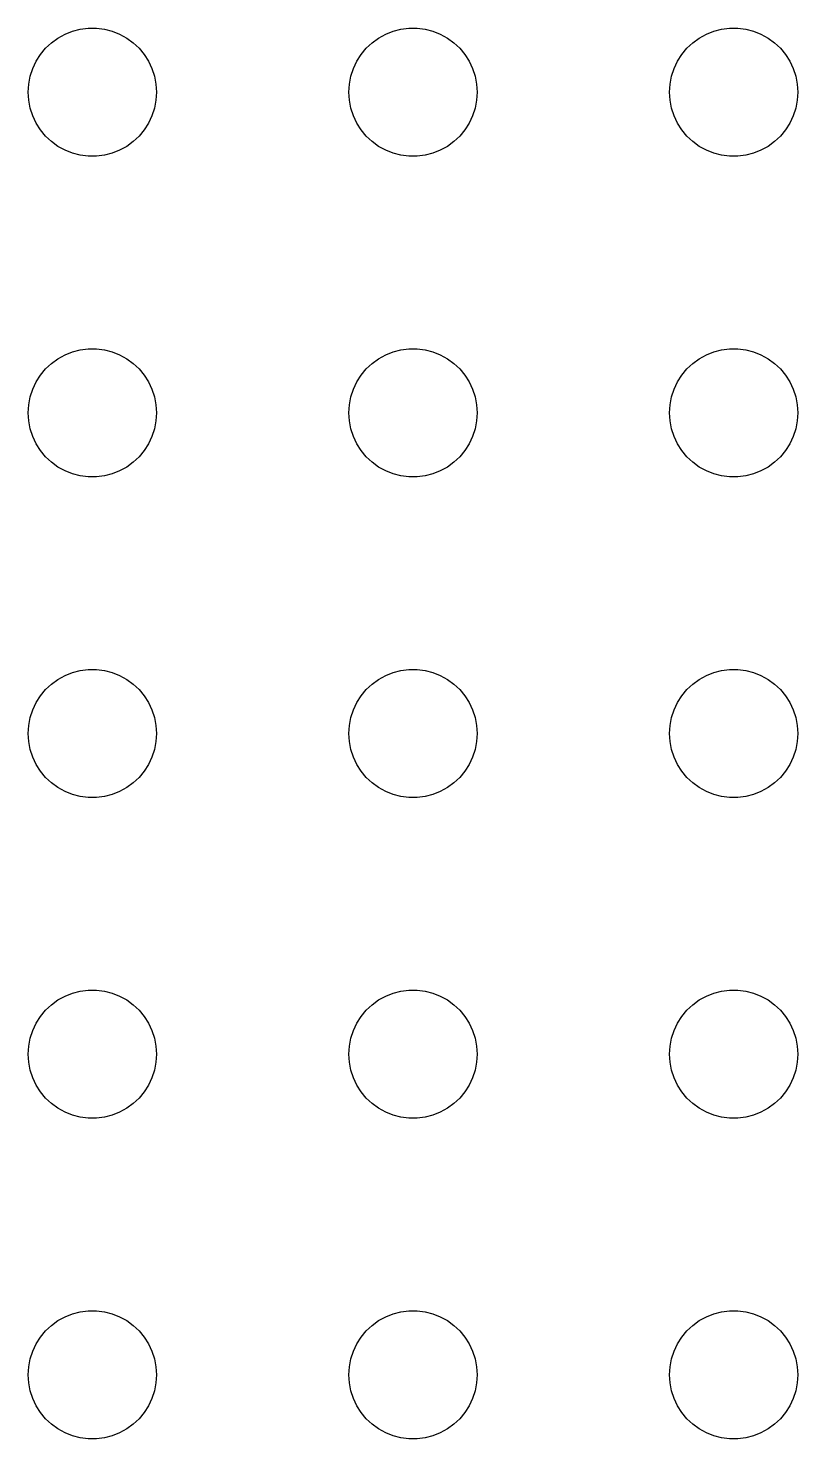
# Model space of a CAD drawing. Header units: metres. Extents: x -150 to 150, y -149 to 149.
# Drawn here: x -61.5 to -43.5, y 36 to 69 of the extents above; entities that cross this region are included whole.
import ezdxf

# ---------------------------------------------------------------- set-up
doc = ezdxf.new("R2010")
doc.units = ezdxf.units.M

msp = doc.modelspace()

# ---------------------------------------------------------------- linework, layer by layer
for p, q in [((-60.4635, 68.9266), (-60.2811, 68.9734)), ((-60.2811, 68.9734), (-60.0942, 68.997)), ((-60.0942, 68.997), (-59.9058, 68.997)), ((-59.9058, 68.997), (-59.7189, 68.9734)), ((-59.7189, 68.9734), (-59.5365, 68.9266)), ((-52.9635, 68.9266), (-52.7811, 68.9734)), ((-52.7811, 68.9734), (-52.5942, 68.997)), ((-52.5942, 68.997), (-52.4058, 68.997)), ((-52.4058, 68.997), (-52.2189, 68.9734)), ((-52.2189, 68.9734), (-52.0365, 68.9266)), ((-45.4635, 68.9266), (-45.2811, 68.9734)), ((-45.2811, 68.9734), (-45.0942, 68.997)), ((-45.0942, 68.997), (-44.9058, 68.997)), ((-44.9058, 68.997), (-44.7189, 68.9734)), ((-44.7189, 68.9734), (-44.5365, 68.9266)), ((-61.0934, 68.5268), (-60.9561, 68.6558)), ((-60.9561, 68.6558), (-60.8037, 68.7665)), ((-60.8037, 68.7665), (-60.6387, 68.8572)), ((-60.6387, 68.8572), (-60.4635, 68.9266)), ((-59.5365, 68.9266), (-59.3613, 68.8572)), ((-59.3613, 68.8572), (-59.1963, 68.7665)), ((-59.1963, 68.7665), (-59.0439, 68.6558)), ((-59.0439, 68.6558), (-58.9065, 68.5268)), ((-53.5934, 68.5268), (-53.4561, 68.6558)), ((-53.4561, 68.6558), (-53.3037, 68.7665)), ((-53.3037, 68.7665), (-53.1387, 68.8572)), ((-53.1387, 68.8572), (-52.9635, 68.9266)), ((-52.0365, 68.9266), (-51.8613, 68.8572)), ((-51.8613, 68.8572), (-51.6963, 68.7665)), ((-51.6963, 68.7665), (-51.5439, 68.6558)), ((-51.5439, 68.6558), (-51.4065, 68.5268)), ((-46.0934, 68.5268), (-45.9561, 68.6558)), ((-45.9561, 68.6558), (-45.8037, 68.7665)), ((-45.8037, 68.7665), (-45.6387, 68.8572)), ((-45.6387, 68.8572), (-45.4635, 68.9266)), ((-44.5365, 68.9266), (-44.3613, 68.8572)), ((-44.3613, 68.8572), (-44.1963, 68.7665)), ((-44.1963, 68.7665), (-44.0439, 68.6558)), ((-44.0439, 68.6558), (-43.9065, 68.5268)), ((-61.3145, 68.2226), (-61.2135, 68.3817)), ((-61.2135, 68.3817), (-61.0934, 68.5268)), ((-58.9065, 68.5268), (-58.7865, 68.3817)), ((-58.7865, 68.3817), (-58.6855, 68.2226)), ((-53.8145, 68.2226), (-53.7135, 68.3817)), ((-53.7135, 68.3817), (-53.5934, 68.5268)), ((-51.4065, 68.5268), (-51.2865, 68.3817)), ((-51.2865, 68.3817), (-51.1855, 68.2226)), ((-46.3145, 68.2226), (-46.2135, 68.3817)), ((-46.2135, 68.3817), (-46.0934, 68.5268)), ((-43.9065, 68.5268), (-43.7865, 68.3817)), ((-43.7865, 68.3817), (-43.6855, 68.2226)), ((-61.4529, 67.873), (-61.3947, 68.0522)), ((-61.3947, 68.0522), (-61.3145, 68.2226)), ((-58.6855, 68.2226), (-58.6053, 68.0522)), ((-58.6053, 68.0522), (-58.5471, 67.873)), ((-53.9529, 67.873), (-53.8947, 68.0522)), ((-53.8947, 68.0522), (-53.8145, 68.2226)), ((-51.1855, 68.2226), (-51.1053, 68.0522)), ((-51.1053, 68.0522), (-51.0471, 67.873)), ((-46.4529, 67.873), (-46.3947, 68.0522)), ((-46.3947, 68.0522), (-46.3145, 68.2226)), ((-43.6855, 68.2226), (-43.6053, 68.0522)), ((-43.6053, 68.0522), (-43.5471, 67.873)), ((-61.5, 67.5), (-61.4882, 67.688)), ((-61.4882, 67.688), (-61.4529, 67.873)), ((-58.5471, 67.873), (-58.5118, 67.688)), ((-58.5118, 67.688), (-58.5, 67.5)), ((-54, 67.5), (-53.9882, 67.688)), ((-53.9882, 67.688), (-53.9529, 67.873)), ((-51.0471, 67.873), (-51.0118, 67.688)), ((-51.0118, 67.688), (-51, 67.5)), ((-46.5, 67.5), (-46.4882, 67.688)), ((-46.4882, 67.688), (-46.4529, 67.873)), ((-43.5471, 67.873), (-43.5118, 67.688)), ((-43.5118, 67.688), (-43.5, 67.5)), ((-61.4882, 67.312), (-61.5, 67.5)), ((-61.4529, 67.127), (-61.4882, 67.312)), ((-58.5118, 67.312), (-58.5471, 67.127)), ((-58.5, 67.5), (-58.5118, 67.312)), ((-53.9882, 67.312), (-54, 67.5)), ((-53.9529, 67.127), (-53.9882, 67.312)), ((-51.0118, 67.312), (-51.0471, 67.127)), ((-51, 67.5), (-51.0118, 67.312)), ((-46.4882, 67.312), (-46.5, 67.5)), ((-46.4529, 67.127), (-46.4882, 67.312)), ((-43.5118, 67.312), (-43.5471, 67.127)), ((-43.5, 67.5), (-43.5118, 67.312)), ((-61.3947, 66.9478), (-61.4529, 67.127)), ((-58.5471, 67.127), (-58.6053, 66.9478)), ((-53.8947, 66.9478), (-53.9529, 67.127)), ((-51.0471, 67.127), (-51.1053, 66.9478)), ((-46.3947, 66.9478), (-46.4529, 67.127)), ((-43.5471, 67.127), (-43.6053, 66.9478)), ((-61.3145, 66.7774), (-61.3947, 66.9478)), ((-61.2135, 66.6183), (-61.3145, 66.7774)), ((-58.6855, 66.7774), (-58.7865, 66.6183)), ((-58.6053, 66.9478), (-58.6855, 66.7774)), ((-53.8145, 66.7774), (-53.8947, 66.9478)), ((-53.7135, 66.6183), (-53.8145, 66.7774)), ((-51.1855, 66.7774), (-51.2865, 66.6183)), ((-51.1053, 66.9478), (-51.1855, 66.7774)), ((-46.3145, 66.7774), (-46.3947, 66.9478)), ((-46.2135, 66.6183), (-46.3145, 66.7774)), ((-43.6855, 66.7774), (-43.7865, 66.6183)), ((-43.6053, 66.9478), (-43.6855, 66.7774)), ((-61.0934, 66.4732), (-61.2135, 66.6183)), ((-60.9561, 66.3442), (-61.0934, 66.4732)), ((-60.8037, 66.2335), (-60.9561, 66.3442)), ((-59.0439, 66.3442), (-59.1963, 66.2335)), ((-58.9065, 66.4732), (-59.0439, 66.3442)), ((-58.7865, 66.6183), (-58.9065, 66.4732)), ((-53.5934, 66.4732), (-53.7135, 66.6183)), ((-53.4561, 66.3442), (-53.5934, 66.4732)), ((-53.3037, 66.2335), (-53.4561, 66.3442)), ((-51.5439, 66.3442), (-51.6963, 66.2335)), ((-51.4065, 66.4732), (-51.5439, 66.3442)), ((-51.2865, 66.6183), (-51.4065, 66.4732)), ((-46.0934, 66.4732), (-46.2135, 66.6183)), ((-45.9561, 66.3442), (-46.0934, 66.4732)), ((-45.8037, 66.2335), (-45.9561, 66.3442)), ((-44.0439, 66.3442), (-44.1963, 66.2335)), ((-43.9065, 66.4732), (-44.0439, 66.3442)), ((-43.7865, 66.6183), (-43.9065, 66.4732)), ((-60.6387, 66.1428), (-60.8037, 66.2335)), ((-60.4635, 66.0734), (-60.6387, 66.1428)), ((-60.2811, 66.0266), (-60.4635, 66.0734)), ((-60.0942, 66.003), (-60.2811, 66.0266)), ((-59.9058, 66.003), (-60.0942, 66.003)), ((-59.7189, 66.0266), (-59.9058, 66.003)), ((-59.5365, 66.0734), (-59.7189, 66.0266)), ((-59.3613, 66.1428), (-59.5365, 66.0734)), ((-59.1963, 66.2335), (-59.3613, 66.1428)), ((-53.1387, 66.1428), (-53.3037, 66.2335)), ((-52.9635, 66.0734), (-53.1387, 66.1428)), ((-52.7811, 66.0266), (-52.9635, 66.0734)), ((-52.5942, 66.003), (-52.7811, 66.0266)), ((-52.4058, 66.003), (-52.5942, 66.003)), ((-52.2189, 66.0266), (-52.4058, 66.003)), ((-52.0365, 66.0734), (-52.2189, 66.0266)), ((-51.8613, 66.1428), (-52.0365, 66.0734)), ((-51.6963, 66.2335), (-51.8613, 66.1428)), ((-45.6387, 66.1428), (-45.8037, 66.2335)), ((-45.4635, 66.0734), (-45.6387, 66.1428)), ((-45.2811, 66.0266), (-45.4635, 66.0734)), ((-45.0942, 66.003), (-45.2811, 66.0266)), ((-44.9058, 66.003), (-45.0942, 66.003)), ((-44.7189, 66.0266), (-44.9058, 66.003)), ((-44.5365, 66.0734), (-44.7189, 66.0266)), ((-44.3613, 66.1428), (-44.5365, 66.0734)), ((-44.1963, 66.2335), (-44.3613, 66.1428)), ((-60.6387, 61.3572), (-60.4635, 61.4266)), ((-60.4635, 61.4266), (-60.2811, 61.4734)), ((-60.2811, 61.4734), (-60.0942, 61.497)), ((-60.0942, 61.497), (-59.9058, 61.497)), ((-59.9058, 61.497), (-59.7189, 61.4734)), ((-59.7189, 61.4734), (-59.5365, 61.4266)), ((-59.5365, 61.4266), (-59.3613, 61.3572)), ((-53.1387, 61.3572), (-52.9635, 61.4266)), ((-52.9635, 61.4266), (-52.7811, 61.4734)), ((-52.7811, 61.4734), (-52.5942, 61.497)), ((-52.5942, 61.497), (-52.4058, 61.497)), ((-52.4058, 61.497), (-52.2189, 61.4734)), ((-52.2189, 61.4734), (-52.0365, 61.4266)), ((-52.0365, 61.4266), (-51.8613, 61.3572)), ((-45.6387, 61.3572), (-45.4635, 61.4266)), ((-45.4635, 61.4266), (-45.2811, 61.4734)), ((-45.2811, 61.4734), (-45.0942, 61.497)), ((-45.0942, 61.497), (-44.9058, 61.497)), ((-44.9058, 61.497), (-44.7189, 61.4734)), ((-44.7189, 61.4734), (-44.5365, 61.4266)), ((-44.5365, 61.4266), (-44.3613, 61.3572)), ((-61.0934, 61.0268), (-60.9561, 61.1558)), ((-60.9561, 61.1558), (-60.8037, 61.2665)), ((-60.8037, 61.2665), (-60.6387, 61.3572)), ((-59.3613, 61.3572), (-59.1963, 61.2665)), ((-59.1963, 61.2665), (-59.0439, 61.1558)), ((-59.0439, 61.1558), (-58.9065, 61.0268)), ((-53.5934, 61.0268), (-53.4561, 61.1558)), ((-53.4561, 61.1558), (-53.3037, 61.2665)), ((-53.3037, 61.2665), (-53.1387, 61.3572)), ((-51.8613, 61.3572), (-51.6963, 61.2665)), ((-51.6963, 61.2665), (-51.5439, 61.1558)), ((-51.5439, 61.1558), (-51.4065, 61.0268)), ((-46.0934, 61.0268), (-45.9561, 61.1558)), ((-45.9561, 61.1558), (-45.8037, 61.2665)), ((-45.8037, 61.2665), (-45.6387, 61.3572)), ((-44.3613, 61.3572), (-44.1963, 61.2665)), ((-44.1963, 61.2665), (-44.0439, 61.1558)), ((-44.0439, 61.1558), (-43.9065, 61.0268)), ((-61.3947, 60.5522), (-61.3145, 60.7226)), ((-61.3145, 60.7226), (-61.2135, 60.8817)), ((-61.2135, 60.8817), (-61.0934, 61.0268)), ((-58.9065, 61.0268), (-58.7865, 60.8817)), ((-58.7865, 60.8817), (-58.6855, 60.7226)), ((-58.6855, 60.7226), (-58.6053, 60.5522)), ((-53.8947, 60.5522), (-53.8145, 60.7226)), ((-53.8145, 60.7226), (-53.7135, 60.8817)), ((-53.7135, 60.8817), (-53.5934, 61.0268)), ((-51.4065, 61.0268), (-51.2865, 60.8817)), ((-51.2865, 60.8817), (-51.1855, 60.7226)), ((-51.1855, 60.7226), (-51.1053, 60.5522)), ((-46.3947, 60.5522), (-46.3145, 60.7226)), ((-46.3145, 60.7226), (-46.2135, 60.8817)), ((-46.2135, 60.8817), (-46.0934, 61.0268)), ((-43.9065, 61.0268), (-43.7865, 60.8817)), ((-43.7865, 60.8817), (-43.6855, 60.7226)), ((-43.6855, 60.7226), (-43.6053, 60.5522)), ((-61.4529, 60.373), (-61.3947, 60.5522)), ((-58.6053, 60.5522), (-58.5471, 60.373)), ((-53.9529, 60.373), (-53.8947, 60.5522)), ((-51.1053, 60.5522), (-51.0471, 60.373)), ((-46.4529, 60.373), (-46.3947, 60.5522)), ((-43.6053, 60.5522), (-43.5471, 60.373)), ((-61.5, 60), (-61.4882, 60.188)), ((-61.4882, 60.188), (-61.4529, 60.373)), ((-58.5471, 60.373), (-58.5118, 60.188)), ((-58.5118, 60.188), (-58.5, 60)), ((-54, 60), (-53.9882, 60.188)), ((-53.9882, 60.188), (-53.9529, 60.373)), ((-51.0471, 60.373), (-51.0118, 60.188)), ((-51.0118, 60.188), (-51, 60)), ((-46.5, 60), (-46.4882, 60.188)), ((-46.4882, 60.188), (-46.4529, 60.373)), ((-43.5471, 60.373), (-43.5118, 60.188)), ((-43.5118, 60.188), (-43.5, 60)), ((-61.4882, 59.812), (-61.5, 60)), ((-61.4529, 59.627), (-61.4882, 59.812)), ((-58.5118, 59.812), (-58.5471, 59.627)), ((-58.5, 60), (-58.5118, 59.812)), ((-53.9882, 59.812), (-54, 60)), ((-53.9529, 59.627), (-53.9882, 59.812)), ((-51.0118, 59.812), (-51.0471, 59.627)), ((-51, 60), (-51.0118, 59.812)), ((-46.4882, 59.812), (-46.5, 60)), ((-46.4529, 59.627), (-46.4882, 59.812)), ((-43.5118, 59.812), (-43.5471, 59.627)), ((-43.5, 60), (-43.5118, 59.812)), ((-61.3947, 59.4478), (-61.4529, 59.627)), ((-61.3145, 59.2774), (-61.3947, 59.4478)), ((-58.6053, 59.4478), (-58.6855, 59.2774)), ((-58.5471, 59.627), (-58.6053, 59.4478)), ((-53.8947, 59.4478), (-53.9529, 59.627)), ((-53.8145, 59.2774), (-53.8947, 59.4478)), ((-51.1053, 59.4478), (-51.1855, 59.2774)), ((-51.0471, 59.627), (-51.1053, 59.4478)), ((-46.3947, 59.4478), (-46.4529, 59.627)), ((-46.3145, 59.2774), (-46.3947, 59.4478)), ((-43.6053, 59.4478), (-43.6855, 59.2774)), ((-43.5471, 59.627), (-43.6053, 59.4478)), ((-61.2135, 59.1183), (-61.3145, 59.2774)), ((-61.0934, 58.9732), (-61.2135, 59.1183)), ((-58.7865, 59.1183), (-58.9065, 58.9732)), ((-58.6855, 59.2774), (-58.7865, 59.1183)), ((-53.7135, 59.1183), (-53.8145, 59.2774)), ((-53.5934, 58.9732), (-53.7135, 59.1183)), ((-51.2865, 59.1183), (-51.4065, 58.9732)), ((-51.1855, 59.2774), (-51.2865, 59.1183)), ((-46.2135, 59.1183), (-46.3145, 59.2774)), ((-46.0934, 58.9732), (-46.2135, 59.1183)), ((-43.7865, 59.1183), (-43.9065, 58.9732)), ((-43.6855, 59.2774), (-43.7865, 59.1183)), ((-60.9561, 58.8442), (-61.0934, 58.9732)), ((-60.8037, 58.7335), (-60.9561, 58.8442)), ((-60.6387, 58.6428), (-60.8037, 58.7335)), ((-59.1963, 58.7335), (-59.3613, 58.6428)), ((-59.0439, 58.8442), (-59.1963, 58.7335)), ((-58.9065, 58.9732), (-59.0439, 58.8442)), ((-53.4561, 58.8442), (-53.5934, 58.9732)), ((-53.3037, 58.7335), (-53.4561, 58.8442)), ((-53.1387, 58.6428), (-53.3037, 58.7335)), ((-51.6963, 58.7335), (-51.8613, 58.6428)), ((-51.5439, 58.8442), (-51.6963, 58.7335)), ((-51.4065, 58.9732), (-51.5439, 58.8442)), ((-45.9561, 58.8442), (-46.0934, 58.9732)), ((-45.8037, 58.7335), (-45.9561, 58.8442)), ((-45.6387, 58.6428), (-45.8037, 58.7335)), ((-44.1963, 58.7335), (-44.3613, 58.6428)), ((-44.0439, 58.8442), (-44.1963, 58.7335)), ((-43.9065, 58.9732), (-44.0439, 58.8442)), ((-60.4635, 58.5734), (-60.6387, 58.6428)), ((-60.2811, 58.5266), (-60.4635, 58.5734)), ((-60.0942, 58.503), (-60.2811, 58.5266)), ((-59.9058, 58.503), (-60.0942, 58.503)), ((-59.7189, 58.5266), (-59.9058, 58.503)), ((-59.5365, 58.5734), (-59.7189, 58.5266)), ((-59.3613, 58.6428), (-59.5365, 58.5734)), ((-52.9635, 58.5734), (-53.1387, 58.6428)), ((-52.7811, 58.5266), (-52.9635, 58.5734)), ((-52.5942, 58.503), (-52.7811, 58.5266)), ((-52.4058, 58.503), (-52.5942, 58.503)), ((-52.2189, 58.5266), (-52.4058, 58.503)), ((-52.0365, 58.5734), (-52.2189, 58.5266)), ((-51.8613, 58.6428), (-52.0365, 58.5734)), ((-45.4635, 58.5734), (-45.6387, 58.6428)), ((-45.2811, 58.5266), (-45.4635, 58.5734)), ((-45.0942, 58.503), (-45.2811, 58.5266)), ((-44.9058, 58.503), (-45.0942, 58.503)), ((-44.7189, 58.5266), (-44.9058, 58.503)), ((-44.5365, 58.5734), (-44.7189, 58.5266)), ((-44.3613, 58.6428), (-44.5365, 58.5734)), ((-60.8037, 53.7665), (-60.6387, 53.8572)), ((-60.6387, 53.8572), (-60.4635, 53.9266)), ((-60.4635, 53.9266), (-60.2811, 53.9734)), ((-60.2811, 53.9734), (-60.0942, 53.997)), ((-60.0942, 53.997), (-59.9058, 53.997)), ((-59.9058, 53.997), (-59.7189, 53.9734)), ((-59.7189, 53.9734), (-59.5365, 53.9266)), ((-59.5365, 53.9266), (-59.3613, 53.8572)), ((-59.3613, 53.8572), (-59.1963, 53.7665)), ((-53.3037, 53.7665), (-53.1387, 53.8572)), ((-53.1387, 53.8572), (-52.9635, 53.9266)), ((-52.9635, 53.9266), (-52.7811, 53.9734)), ((-52.7811, 53.9734), (-52.5942, 53.997)), ((-52.5942, 53.997), (-52.4058, 53.997)), ((-52.4058, 53.997), (-52.2189, 53.9734)), ((-52.2189, 53.9734), (-52.0365, 53.9266)), ((-52.0365, 53.9266), (-51.8613, 53.8572)), ((-51.8613, 53.8572), (-51.6963, 53.7665)), ((-45.8037, 53.7665), (-45.6387, 53.8572)), ((-45.6387, 53.8572), (-45.4635, 53.9266)), ((-45.4635, 53.9266), (-45.2811, 53.9734)), ((-45.2811, 53.9734), (-45.0942, 53.997)), ((-45.0942, 53.997), (-44.9058, 53.997)), ((-44.9058, 53.997), (-44.7189, 53.9734)), ((-44.7189, 53.9734), (-44.5365, 53.9266)), ((-44.5365, 53.9266), (-44.3613, 53.8572)), ((-44.3613, 53.8572), (-44.1963, 53.7665)), ((-61.2135, 53.3817), (-61.0934, 53.5268)), ((-61.0934, 53.5268), (-60.9561, 53.6558)), ((-60.9561, 53.6558), (-60.8037, 53.7665)), ((-59.1963, 53.7665), (-59.0439, 53.6558)), ((-59.0439, 53.6558), (-58.9065, 53.5268)), ((-58.9065, 53.5268), (-58.7865, 53.3817)), ((-53.7135, 53.3817), (-53.5934, 53.5268)), ((-53.5934, 53.5268), (-53.4561, 53.6558)), ((-53.4561, 53.6558), (-53.3037, 53.7665)), ((-51.6963, 53.7665), (-51.5439, 53.6558)), ((-51.5439, 53.6558), (-51.4065, 53.5268)), ((-51.4065, 53.5268), (-51.2865, 53.3817)), ((-46.2135, 53.3817), (-46.0934, 53.5268)), ((-46.0934, 53.5268), (-45.9561, 53.6558)), ((-45.9561, 53.6558), (-45.8037, 53.7665)), ((-44.1963, 53.7665), (-44.0439, 53.6558)), ((-44.0439, 53.6558), (-43.9065, 53.5268)), ((-43.9065, 53.5268), (-43.7865, 53.3817)), ((-61.3947, 53.0522), (-61.3145, 53.2226)), ((-61.3145, 53.2226), (-61.2135, 53.3817)), ((-58.7865, 53.3817), (-58.6855, 53.2226)), ((-58.6855, 53.2226), (-58.6053, 53.0522)), ((-53.8947, 53.0522), (-53.8145, 53.2226)), ((-53.8145, 53.2226), (-53.7135, 53.3817)), ((-51.2865, 53.3817), (-51.1855, 53.2226)), ((-51.1855, 53.2226), (-51.1053, 53.0522)), ((-46.3947, 53.0522), (-46.3145, 53.2226)), ((-46.3145, 53.2226), (-46.2135, 53.3817)), ((-43.7865, 53.3817), (-43.6855, 53.2226)), ((-43.6855, 53.2226), (-43.6053, 53.0522)), ((-61.4882, 52.688), (-61.4529, 52.873)), ((-61.4529, 52.873), (-61.3947, 53.0522)), ((-58.6053, 53.0522), (-58.5471, 52.873)), ((-58.5471, 52.873), (-58.5118, 52.688)), ((-53.9882, 52.688), (-53.9529, 52.873)), ((-53.9529, 52.873), (-53.8947, 53.0522)), ((-51.1053, 53.0522), (-51.0471, 52.873)), ((-51.0471, 52.873), (-51.0118, 52.688)), ((-46.4882, 52.688), (-46.4529, 52.873)), ((-46.4529, 52.873), (-46.3947, 53.0522)), ((-43.6053, 53.0522), (-43.5471, 52.873)), ((-43.5471, 52.873), (-43.5118, 52.688)), ((-61.5, 52.5), (-61.4882, 52.688)), ((-61.4882, 52.312), (-61.5, 52.5)), ((-58.5118, 52.688), (-58.5, 52.5)), ((-58.5, 52.5), (-58.5118, 52.312)), ((-54, 52.5), (-53.9882, 52.688)), ((-53.9882, 52.312), (-54, 52.5)), ((-51.0118, 52.688), (-51, 52.5)), ((-51, 52.5), (-51.0118, 52.312)), ((-46.5, 52.5), (-46.4882, 52.688)), ((-46.4882, 52.312), (-46.5, 52.5)), ((-43.5118, 52.688), (-43.5, 52.5)), ((-43.5, 52.5), (-43.5118, 52.312)), ((-61.4529, 52.127), (-61.4882, 52.312)), ((-58.5118, 52.312), (-58.5471, 52.127)), ((-53.9529, 52.127), (-53.9882, 52.312)), ((-51.0118, 52.312), (-51.0471, 52.127)), ((-46.4529, 52.127), (-46.4882, 52.312)), ((-43.5118, 52.312), (-43.5471, 52.127)), ((-61.3947, 51.9478), (-61.4529, 52.127)), ((-61.3145, 51.7774), (-61.3947, 51.9478)), ((-58.6053, 51.9478), (-58.6855, 51.7774)), ((-58.5471, 52.127), (-58.6053, 51.9478)), ((-53.8947, 51.9478), (-53.9529, 52.127)), ((-53.8145, 51.7774), (-53.8947, 51.9478)), ((-51.1053, 51.9478), (-51.1855, 51.7774)), ((-51.0471, 52.127), (-51.1053, 51.9478)), ((-46.3947, 51.9478), (-46.4529, 52.127)), ((-46.3145, 51.7774), (-46.3947, 51.9478)), ((-43.6053, 51.9478), (-43.6855, 51.7774)), ((-43.5471, 52.127), (-43.6053, 51.9478)), ((-61.2135, 51.6183), (-61.3145, 51.7774)), ((-61.0934, 51.4732), (-61.2135, 51.6183)), ((-60.9561, 51.3442), (-61.0934, 51.4732)), ((-58.9065, 51.4732), (-59.0439, 51.3442)), ((-58.7865, 51.6183), (-58.9065, 51.4732)), ((-58.6855, 51.7774), (-58.7865, 51.6183)), ((-53.7135, 51.6183), (-53.8145, 51.7774)), ((-53.5934, 51.4732), (-53.7135, 51.6183)), ((-53.4561, 51.3442), (-53.5934, 51.4732)), ((-51.4065, 51.4732), (-51.5439, 51.3442)), ((-51.2865, 51.6183), (-51.4065, 51.4732)), ((-51.1855, 51.7774), (-51.2865, 51.6183)), ((-46.2135, 51.6183), (-46.3145, 51.7774)), ((-46.0934, 51.4732), (-46.2135, 51.6183)), ((-45.9561, 51.3442), (-46.0934, 51.4732)), ((-43.9065, 51.4732), (-44.0439, 51.3442)), ((-43.7865, 51.6183), (-43.9065, 51.4732)), ((-43.6855, 51.7774), (-43.7865, 51.6183)), ((-60.8037, 51.2335), (-60.9561, 51.3442)), ((-60.6387, 51.1428), (-60.8037, 51.2335)), ((-60.4635, 51.0734), (-60.6387, 51.1428)), ((-59.3613, 51.1428), (-59.5365, 51.0734)), ((-59.1963, 51.2335), (-59.3613, 51.1428)), ((-59.0439, 51.3442), (-59.1963, 51.2335)), ((-53.3037, 51.2335), (-53.4561, 51.3442)), ((-53.1387, 51.1428), (-53.3037, 51.2335)), ((-52.9635, 51.0734), (-53.1387, 51.1428)), ((-51.8613, 51.1428), (-52.0365, 51.0734)), ((-51.6963, 51.2335), (-51.8613, 51.1428)), ((-51.5439, 51.3442), (-51.6963, 51.2335)), ((-45.8037, 51.2335), (-45.9561, 51.3442)), ((-45.6387, 51.1428), (-45.8037, 51.2335)), ((-45.4635, 51.0734), (-45.6387, 51.1428)), ((-44.3613, 51.1428), (-44.5365, 51.0734)), ((-44.1963, 51.2335), (-44.3613, 51.1428)), ((-44.0439, 51.3442), (-44.1963, 51.2335)), ((-60.2811, 51.0266), (-60.4635, 51.0734)), ((-60.0942, 51.003), (-60.2811, 51.0266)), ((-59.9058, 51.003), (-60.0942, 51.003)), ((-59.7189, 51.0266), (-59.9058, 51.003)), ((-59.5365, 51.0734), (-59.7189, 51.0266)), ((-52.7811, 51.0266), (-52.9635, 51.0734)), ((-52.5942, 51.003), (-52.7811, 51.0266)), ((-52.4058, 51.003), (-52.5942, 51.003)), ((-52.2189, 51.0266), (-52.4058, 51.003)), ((-52.0365, 51.0734), (-52.2189, 51.0266)), ((-45.2811, 51.0266), (-45.4635, 51.0734)), ((-45.0942, 51.003), (-45.2811, 51.0266)), ((-44.9058, 51.003), (-45.0942, 51.003)), ((-44.7189, 51.0266), (-44.9058, 51.003)), ((-44.5365, 51.0734), (-44.7189, 51.0266)), ((-60.9561, 46.1558), (-60.8037, 46.2665)), ((-60.8037, 46.2665), (-60.6387, 46.3572)), ((-60.6387, 46.3572), (-60.4635, 46.4266)), ((-60.4635, 46.4266), (-60.2811, 46.4734)), ((-60.2811, 46.4734), (-60.0942, 46.497)), ((-60.0942, 46.497), (-59.9058, 46.497)), ((-59.9058, 46.497), (-59.7189, 46.4734)), ((-59.7189, 46.4734), (-59.5365, 46.4266)), ((-59.5365, 46.4266), (-59.3613, 46.3572)), ((-59.3613, 46.3572), (-59.1963, 46.2665)), ((-59.1963, 46.2665), (-59.0439, 46.1558)), ((-53.4561, 46.1558), (-53.3037, 46.2665)), ((-53.3037, 46.2665), (-53.1387, 46.3572)), ((-53.1387, 46.3572), (-52.9635, 46.4266)), ((-52.9635, 46.4266), (-52.7811, 46.4734)), ((-52.7811, 46.4734), (-52.5942, 46.497)), ((-52.5942, 46.497), (-52.4058, 46.497)), ((-52.4058, 46.497), (-52.2189, 46.4734)), ((-52.2189, 46.4734), (-52.0365, 46.4266)), ((-52.0365, 46.4266), (-51.8613, 46.3572)), ((-51.8613, 46.3572), (-51.6963, 46.2665)), ((-51.6963, 46.2665), (-51.5439, 46.1558)), ((-45.9561, 46.1558), (-45.8037, 46.2665)), ((-45.8037, 46.2665), (-45.6387, 46.3572)), ((-45.6387, 46.3572), (-45.4635, 46.4266)), ((-45.4635, 46.4266), (-45.2811, 46.4734)), ((-45.2811, 46.4734), (-45.0942, 46.497)), ((-45.0942, 46.497), (-44.9058, 46.497)), ((-44.9058, 46.497), (-44.7189, 46.4734)), ((-44.7189, 46.4734), (-44.5365, 46.4266)), ((-44.5365, 46.4266), (-44.3613, 46.3572)), ((-44.3613, 46.3572), (-44.1963, 46.2665)), ((-44.1963, 46.2665), (-44.0439, 46.1558)), ((-61.3145, 45.7226), (-61.2135, 45.8817)), ((-61.2135, 45.8817), (-61.0934, 46.0268)), ((-61.0934, 46.0268), (-60.9561, 46.1558)), ((-59.0439, 46.1558), (-58.9065, 46.0268)), ((-58.9065, 46.0268), (-58.7865, 45.8817)), ((-58.7865, 45.8817), (-58.6855, 45.7226)), ((-53.8145, 45.7226), (-53.7135, 45.8817)), ((-53.7135, 45.8817), (-53.5934, 46.0268)), ((-53.5934, 46.0268), (-53.4561, 46.1558)), ((-51.5439, 46.1558), (-51.4065, 46.0268)), ((-51.4065, 46.0268), (-51.2865, 45.8817)), ((-51.2865, 45.8817), (-51.1855, 45.7226)), ((-46.3145, 45.7226), (-46.2135, 45.8817)), ((-46.2135, 45.8817), (-46.0934, 46.0268)), ((-46.0934, 46.0268), (-45.9561, 46.1558)), ((-44.0439, 46.1558), (-43.9065, 46.0268)), ((-43.9065, 46.0268), (-43.7865, 45.8817)), ((-43.7865, 45.8817), (-43.6855, 45.7226)), ((-61.4529, 45.373), (-61.3947, 45.5522)), ((-61.3947, 45.5522), (-61.3145, 45.7226)), ((-58.6855, 45.7226), (-58.6053, 45.5522)), ((-58.6053, 45.5522), (-58.5471, 45.373)), ((-53.9529, 45.373), (-53.8947, 45.5522)), ((-53.8947, 45.5522), (-53.8145, 45.7226)), ((-51.1855, 45.7226), (-51.1053, 45.5522)), ((-51.1053, 45.5522), (-51.0471, 45.373)), ((-46.4529, 45.373), (-46.3947, 45.5522)), ((-46.3947, 45.5522), (-46.3145, 45.7226)), ((-43.6855, 45.7226), (-43.6053, 45.5522)), ((-43.6053, 45.5522), (-43.5471, 45.373)), ((-61.4882, 45.188), (-61.4529, 45.373)), ((-58.5471, 45.373), (-58.5118, 45.188)), ((-53.9882, 45.188), (-53.9529, 45.373)), ((-51.0471, 45.373), (-51.0118, 45.188)), ((-46.4882, 45.188), (-46.4529, 45.373)), ((-43.5471, 45.373), (-43.5118, 45.188)), ((-61.5, 45), (-61.4882, 45.188)), ((-61.4882, 44.812), (-61.5, 45)), ((-58.5118, 45.188), (-58.5, 45)), ((-58.5, 45), (-58.5118, 44.812)), ((-54, 45), (-53.9882, 45.188)), ((-53.9882, 44.812), (-54, 45)), ((-51.0118, 45.188), (-51, 45)), ((-51, 45), (-51.0118, 44.812)), ((-46.5, 45), (-46.4882, 45.188)), ((-46.4882, 44.812), (-46.5, 45)), ((-43.5118, 45.188), (-43.5, 45)), ((-43.5, 45), (-43.5118, 44.812)), ((-61.4529, 44.627), (-61.4882, 44.812)), ((-61.3947, 44.4478), (-61.4529, 44.627)), ((-58.5471, 44.627), (-58.6053, 44.4478)), ((-58.5118, 44.812), (-58.5471, 44.627)), ((-53.9529, 44.627), (-53.9882, 44.812)), ((-53.8947, 44.4478), (-53.9529, 44.627)), ((-51.0471, 44.627), (-51.1053, 44.4478)), ((-51.0118, 44.812), (-51.0471, 44.627)), ((-46.4529, 44.627), (-46.4882, 44.812)), ((-46.3947, 44.4478), (-46.4529, 44.627)), ((-43.5471, 44.627), (-43.6053, 44.4478)), ((-43.5118, 44.812), (-43.5471, 44.627)), ((-61.3145, 44.2774), (-61.3947, 44.4478)), ((-61.2135, 44.1183), (-61.3145, 44.2774)), ((-58.6855, 44.2774), (-58.7865, 44.1183)), ((-58.6053, 44.4478), (-58.6855, 44.2774)), ((-53.8145, 44.2774), (-53.8947, 44.4478)), ((-53.7135, 44.1183), (-53.8145, 44.2774)), ((-51.1855, 44.2774), (-51.2865, 44.1183)), ((-51.1053, 44.4478), (-51.1855, 44.2774)), ((-46.3145, 44.2774), (-46.3947, 44.4478)), ((-46.2135, 44.1183), (-46.3145, 44.2774)), ((-43.6855, 44.2774), (-43.7865, 44.1183)), ((-43.6053, 44.4478), (-43.6855, 44.2774)), ((-61.0934, 43.9732), (-61.2135, 44.1183)), ((-60.9561, 43.8442), (-61.0934, 43.9732)), ((-58.9065, 43.9732), (-59.0439, 43.8442)), ((-58.7865, 44.1183), (-58.9065, 43.9732)), ((-53.5934, 43.9732), (-53.7135, 44.1183)), ((-53.4561, 43.8442), (-53.5934, 43.9732)), ((-51.4065, 43.9732), (-51.5439, 43.8442)), ((-51.2865, 44.1183), (-51.4065, 43.9732)), ((-46.0934, 43.9732), (-46.2135, 44.1183)), ((-45.9561, 43.8442), (-46.0934, 43.9732)), ((-43.9065, 43.9732), (-44.0439, 43.8442)), ((-43.7865, 44.1183), (-43.9065, 43.9732)), ((-60.8037, 43.7335), (-60.9561, 43.8442)), ((-60.6387, 43.6428), (-60.8037, 43.7335)), ((-60.4635, 43.5734), (-60.6387, 43.6428)), ((-60.2811, 43.5266), (-60.4635, 43.5734)), ((-59.5365, 43.5734), (-59.7189, 43.5266)), ((-59.3613, 43.6428), (-59.5365, 43.5734)), ((-59.1963, 43.7335), (-59.3613, 43.6428)), ((-59.0439, 43.8442), (-59.1963, 43.7335)), ((-53.3037, 43.7335), (-53.4561, 43.8442)), ((-53.1387, 43.6428), (-53.3037, 43.7335)), ((-52.9635, 43.5734), (-53.1387, 43.6428)), ((-52.7811, 43.5266), (-52.9635, 43.5734)), ((-52.0365, 43.5734), (-52.2189, 43.5266)), ((-51.8613, 43.6428), (-52.0365, 43.5734)), ((-51.6963, 43.7335), (-51.8613, 43.6428)), ((-51.5439, 43.8442), (-51.6963, 43.7335)), ((-45.8037, 43.7335), (-45.9561, 43.8442)), ((-45.6387, 43.6428), (-45.8037, 43.7335)), ((-45.4635, 43.5734), (-45.6387, 43.6428)), ((-45.2811, 43.5266), (-45.4635, 43.5734)), ((-44.5365, 43.5734), (-44.7189, 43.5266)), ((-44.3613, 43.6428), (-44.5365, 43.5734)), ((-44.1963, 43.7335), (-44.3613, 43.6428)), ((-44.0439, 43.8442), (-44.1963, 43.7335)), ((-60.0942, 43.503), (-60.2811, 43.5266)), ((-59.9058, 43.503), (-60.0942, 43.503)), ((-59.7189, 43.5266), (-59.9058, 43.503)), ((-52.5942, 43.503), (-52.7811, 43.5266)), ((-52.4058, 43.503), (-52.5942, 43.503)), ((-52.2189, 43.5266), (-52.4058, 43.503)), ((-45.0942, 43.503), (-45.2811, 43.5266)), ((-44.9058, 43.503), (-45.0942, 43.503)), ((-44.7189, 43.5266), (-44.9058, 43.503)), ((-60.4635, 38.9266), (-60.2811, 38.9734)), ((-60.2811, 38.9734), (-60.0942, 38.997)), ((-60.0942, 38.997), (-59.9058, 38.997)), ((-59.9058, 38.997), (-59.7189, 38.9734)), ((-59.7189, 38.9734), (-59.5365, 38.9266)), ((-52.9635, 38.9266), (-52.7811, 38.9734)), ((-52.7811, 38.9734), (-52.5942, 38.997)), ((-52.5942, 38.997), (-52.4058, 38.997)), ((-52.4058, 38.997), (-52.2189, 38.9734)), ((-52.2189, 38.9734), (-52.0365, 38.9266)), ((-45.4635, 38.9266), (-45.2811, 38.9734)), ((-45.2811, 38.9734), (-45.0942, 38.997)), ((-45.0942, 38.997), (-44.9058, 38.997)), ((-44.9058, 38.997), (-44.7189, 38.9734)), ((-44.7189, 38.9734), (-44.5365, 38.9266)), ((-61.0934, 38.5268), (-60.9561, 38.6558)), ((-60.9561, 38.6558), (-60.8037, 38.7665)), ((-60.8037, 38.7665), (-60.6387, 38.8572)), ((-60.6387, 38.8572), (-60.4635, 38.9266)), ((-59.5365, 38.9266), (-59.3613, 38.8572)), ((-59.3613, 38.8572), (-59.1963, 38.7665)), ((-59.1963, 38.7665), (-59.0439, 38.6558)), ((-59.0439, 38.6558), (-58.9065, 38.5268)), ((-53.5934, 38.5268), (-53.4561, 38.6558)), ((-53.4561, 38.6558), (-53.3037, 38.7665)), ((-53.3037, 38.7665), (-53.1387, 38.8572)), ((-53.1387, 38.8572), (-52.9635, 38.9266)), ((-52.0365, 38.9266), (-51.8613, 38.8572)), ((-51.8613, 38.8572), (-51.6963, 38.7665)), ((-51.6963, 38.7665), (-51.5439, 38.6558)), ((-51.5439, 38.6558), (-51.4065, 38.5268)), ((-46.0934, 38.5268), (-45.9561, 38.6558)), ((-45.9561, 38.6558), (-45.8037, 38.7665)), ((-45.8037, 38.7665), (-45.6387, 38.8572)), ((-45.6387, 38.8572), (-45.4635, 38.9266)), ((-44.5365, 38.9266), (-44.3613, 38.8572)), ((-44.3613, 38.8572), (-44.1963, 38.7665)), ((-44.1963, 38.7665), (-44.0439, 38.6558)), ((-44.0439, 38.6558), (-43.9065, 38.5268)), ((-61.3145, 38.2226), (-61.2135, 38.3817)), ((-61.2135, 38.3817), (-61.0934, 38.5268)), ((-58.9065, 38.5268), (-58.7865, 38.3817)), ((-58.7865, 38.3817), (-58.6855, 38.2226)), ((-53.8145, 38.2226), (-53.7135, 38.3817)), ((-53.7135, 38.3817), (-53.5934, 38.5268)), ((-51.4065, 38.5268), (-51.2865, 38.3817)), ((-51.2865, 38.3817), (-51.1855, 38.2226)), ((-46.3145, 38.2226), (-46.2135, 38.3817)), ((-46.2135, 38.3817), (-46.0934, 38.5268)), ((-43.9065, 38.5268), (-43.7865, 38.3817)), ((-43.7865, 38.3817), (-43.6855, 38.2226)), ((-61.4529, 37.873), (-61.3947, 38.0522)), ((-61.3947, 38.0522), (-61.3145, 38.2226)), ((-58.6855, 38.2226), (-58.6053, 38.0522)), ((-58.6053, 38.0522), (-58.5471, 37.873)), ((-53.9529, 37.873), (-53.8947, 38.0522)), ((-53.8947, 38.0522), (-53.8145, 38.2226)), ((-51.1855, 38.2226), (-51.1053, 38.0522)), ((-51.1053, 38.0522), (-51.0471, 37.873)), ((-46.4529, 37.873), (-46.3947, 38.0522)), ((-46.3947, 38.0522), (-46.3145, 38.2226)), ((-43.6855, 38.2226), (-43.6053, 38.0522)), ((-43.6053, 38.0522), (-43.5471, 37.873)), ((-61.5, 37.5), (-61.4882, 37.688)), ((-61.4882, 37.688), (-61.4529, 37.873)), ((-58.5471, 37.873), (-58.5118, 37.688)), ((-58.5118, 37.688), (-58.5, 37.5)), ((-54, 37.5), (-53.9882, 37.688)), ((-53.9882, 37.688), (-53.9529, 37.873)), ((-51.0471, 37.873), (-51.0118, 37.688)), ((-51.0118, 37.688), (-51, 37.5)), ((-46.5, 37.5), (-46.4882, 37.688)), ((-46.4882, 37.688), (-46.4529, 37.873)), ((-43.5471, 37.873), (-43.5118, 37.688)), ((-43.5118, 37.688), (-43.5, 37.5)), ((-61.4882, 37.312), (-61.5, 37.5)), ((-61.4529, 37.127), (-61.4882, 37.312)), ((-58.5118, 37.312), (-58.5471, 37.127)), ((-58.5, 37.5), (-58.5118, 37.312)), ((-53.9882, 37.312), (-54, 37.5)), ((-53.9529, 37.127), (-53.9882, 37.312)), ((-51.0118, 37.312), (-51.0471, 37.127)), ((-51, 37.5), (-51.0118, 37.312)), ((-46.4882, 37.312), (-46.5, 37.5)), ((-46.4529, 37.127), (-46.4882, 37.312)), ((-43.5118, 37.312), (-43.5471, 37.127)), ((-43.5, 37.5), (-43.5118, 37.312)), ((-61.3947, 36.9478), (-61.4529, 37.127)), ((-58.5471, 37.127), (-58.6053, 36.9478)), ((-53.8947, 36.9478), (-53.9529, 37.127)), ((-51.0471, 37.127), (-51.1053, 36.9478)), ((-46.3947, 36.9478), (-46.4529, 37.127)), ((-43.5471, 37.127), (-43.6053, 36.9478)), ((-61.3145, 36.7774), (-61.3947, 36.9478)), ((-61.2135, 36.6183), (-61.3145, 36.7774)), ((-58.6855, 36.7774), (-58.7865, 36.6183)), ((-58.6053, 36.9478), (-58.6855, 36.7774)), ((-53.8145, 36.7774), (-53.8947, 36.9478)), ((-53.7135, 36.6183), (-53.8145, 36.7774)), ((-51.1855, 36.7774), (-51.2865, 36.6183)), ((-51.1053, 36.9478), (-51.1855, 36.7774)), ((-46.3145, 36.7774), (-46.3947, 36.9478)), ((-46.2135, 36.6183), (-46.3145, 36.7774)), ((-43.6855, 36.7774), (-43.7865, 36.6183)), ((-43.6053, 36.9478), (-43.6855, 36.7774)), ((-61.0934, 36.4732), (-61.2135, 36.6183)), ((-60.9561, 36.3442), (-61.0934, 36.4732)), ((-60.8037, 36.2335), (-60.9561, 36.3442)), ((-59.0439, 36.3442), (-59.1963, 36.2335)), ((-58.9065, 36.4732), (-59.0439, 36.3442)), ((-58.7865, 36.6183), (-58.9065, 36.4732)), ((-53.5934, 36.4732), (-53.7135, 36.6183)), ((-53.4561, 36.3442), (-53.5934, 36.4732)), ((-53.3037, 36.2335), (-53.4561, 36.3442)), ((-51.5439, 36.3442), (-51.6963, 36.2335)), ((-51.4065, 36.4732), (-51.5439, 36.3442)), ((-51.2865, 36.6183), (-51.4065, 36.4732)), ((-46.0934, 36.4732), (-46.2135, 36.6183)), ((-45.9561, 36.3442), (-46.0934, 36.4732)), ((-45.8037, 36.2335), (-45.9561, 36.3442)), ((-44.0439, 36.3442), (-44.1963, 36.2335)), ((-43.9065, 36.4732), (-44.0439, 36.3442)), ((-43.7865, 36.6183), (-43.9065, 36.4732)), ((-60.6387, 36.1428), (-60.8037, 36.2335)), ((-60.4635, 36.0734), (-60.6387, 36.1428)), ((-60.2811, 36.0266), (-60.4635, 36.0734)), ((-60.0942, 36.003), (-60.2811, 36.0266)), ((-59.9058, 36.003), (-60.0942, 36.003)), ((-59.7189, 36.0266), (-59.9058, 36.003)), ((-59.5365, 36.0734), (-59.7189, 36.0266)), ((-59.3613, 36.1428), (-59.5365, 36.0734)), ((-59.1963, 36.2335), (-59.3613, 36.1428)), ((-53.1387, 36.1428), (-53.3037, 36.2335)), ((-52.9635, 36.0734), (-53.1387, 36.1428)), ((-52.7811, 36.0266), (-52.9635, 36.0734)), ((-52.5942, 36.003), (-52.7811, 36.0266)), ((-52.4058, 36.003), (-52.5942, 36.003)), ((-52.2189, 36.0266), (-52.4058, 36.003)), ((-52.0365, 36.0734), (-52.2189, 36.0266)), ((-51.8613, 36.1428), (-52.0365, 36.0734)), ((-51.6963, 36.2335), (-51.8613, 36.1428)), ((-45.6387, 36.1428), (-45.8037, 36.2335)), ((-45.4635, 36.0734), (-45.6387, 36.1428)), ((-45.2811, 36.0266), (-45.4635, 36.0734)), ((-45.0942, 36.003), (-45.2811, 36.0266)), ((-44.9058, 36.003), (-45.0942, 36.003)), ((-44.7189, 36.0266), (-44.9058, 36.003)), ((-44.5365, 36.0734), (-44.7189, 36.0266)), ((-44.3613, 36.1428), (-44.5365, 36.0734)), ((-44.1963, 36.2335), (-44.3613, 36.1428))]:
    msp.add_line(p, q)

doc.saveas('drawing.dxf')
